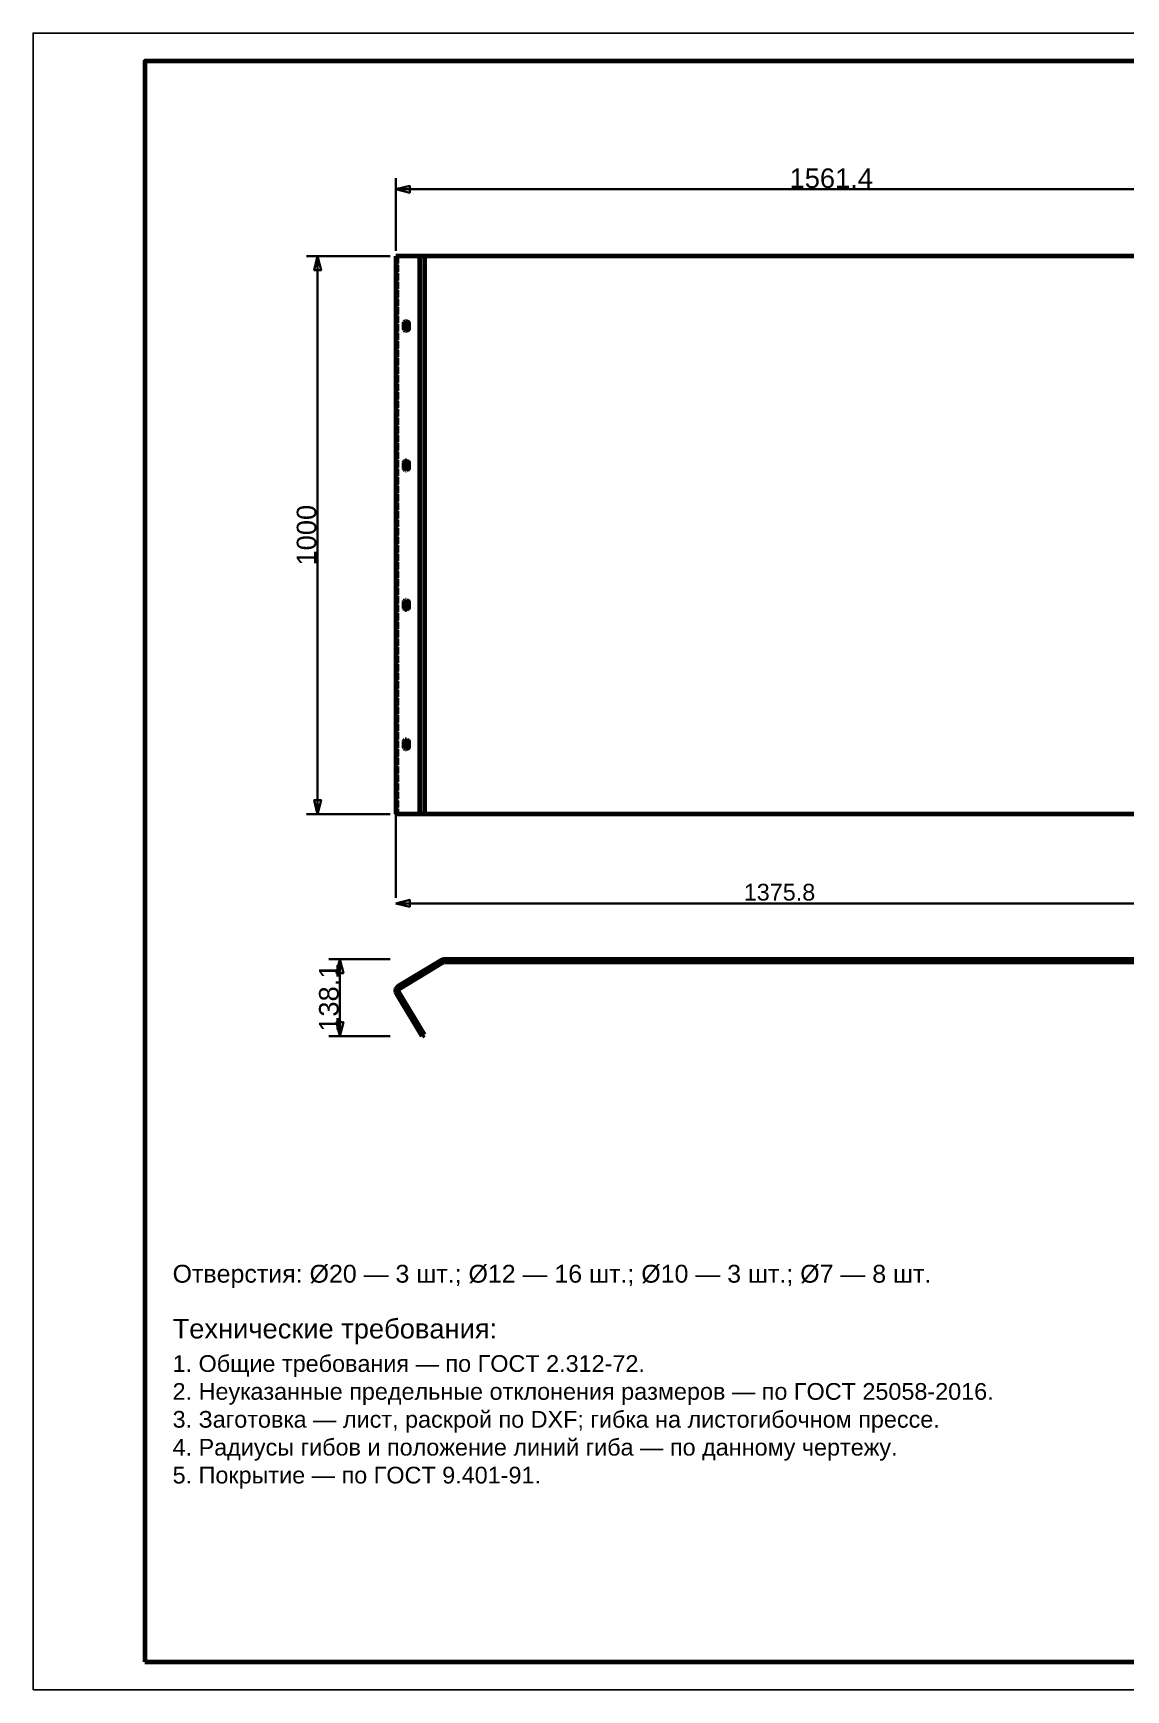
# Model space of a CAD drawing. Header units: millimetres. Extents: x 0 to 420, y 0 to 297.
# Drawn here: x 0 to 195.9, y 0 to 297 of the extents above; entities that cross this region are included whole.
import ezdxf
from ezdxf.enums import TextEntityAlignment as Align

# ---------------------------------------------------------------- set-up
doc = ezdxf.new("R2010")
doc.units = ezdxf.units.MM
doc.linetypes.add('DASHED', pattern=[1.524, 1.27, -0.254])
doc.styles.add('GOST', font='Arial')

msp = doc.modelspace()

# ---------------------------------------------------------------- linework, layer by layer
at = {"color": 7, "lineweight": 35}
for p, q in [((65, 258), (65, 271)), ((65, 269), (221.14, 269)), ((64, 257), (49, 257)), ((51, 157), (51, 257)), ((64, 157), (49, 157)), ((65, 157), (65, 142)), ((65, 142), (65, 143)), ((65, 141), (202.58, 141)), ((64, 131), (53, 131)), ((55, 117.19), (55, 131)), ((64, 117.19), (53, 117.19))]:
    msp.add_line(p, q, dxfattribs=at)
at = {"color": 1, "lineweight": 70}
for p, q in [((69.34, 257), (65, 257)), ((65, 257), (65, 157)), ((69.38, 257), (69.34, 257)), ((69.34, 157), (69.34, 257)), ((69.42, 257), (69.38, 257)), ((69.47, 257), (69.42, 257)), ((69.52, 257), (69.47, 257)), ((69.58, 257), (69.52, 257)), ((69.64, 257), (69.58, 257)), ((69.7, 257), (69.64, 257)), ((69.77, 257), (69.7, 257)), ((69.83, 257), (69.77, 257)), ((69.9, 257), (69.83, 257)), ((69.97, 257), (69.9, 257)), ((70.05, 257), (69.97, 257)), ((70.12, 257), (70.05, 257)), ((70.19, 257), (70.12, 257)), ((212.37, 257), (70.19, 257)), ((70.19, 157), (70.19, 257)), ((66.49, 244.8), (66.52, 245.03)), ((66.49, 244.2), (66.49, 244.8)), ((66.49, 244.8), (66.92, 244.8)), ((66.52, 243.97), (66.49, 244.2)), ((66.49, 244.2), (66.92, 244.2)), ((66.52, 245.03), (66.58, 245.22)), ((66.58, 243.78), (66.52, 243.97)), ((66.58, 245.22), (66.63, 245.3)), ((66.63, 243.7), (66.58, 243.78)), ((66.63, 245.3), (66.68, 245.35)), ((66.68, 243.65), (66.63, 243.7)), ((66.68, 245.35), (66.74, 245.39)), ((66.74, 243.61), (66.68, 243.65)), ((66.74, 245.39), (66.8, 245.4)), ((66.8, 243.6), (66.74, 243.61)), ((66.8, 245.4), (66.86, 245.39)), ((66.86, 243.61), (66.8, 243.6)), ((66.86, 245.39), (66.92, 245.35)), ((66.92, 243.65), (66.86, 243.61)), ((66.92, 245.35), (66.97, 245.3)), ((66.95, 245.03), (66.92, 244.8)), ((66.92, 244.8), (66.92, 244.2)), ((66.92, 244.2), (66.95, 243.97)), ((66.97, 243.7), (66.92, 243.65)), ((67.02, 245.23), (66.95, 245.03)), ((66.95, 243.97), (67.02, 243.77)), ((66.97, 245.3), (67.02, 245.22)), ((67.02, 243.78), (66.97, 243.7)), ((67.02, 245.22), (67.09, 245.03)), ((67.09, 243.97), (67.02, 243.78)), ((67.09, 245.03), (67.11, 244.8)), ((67.11, 244.2), (67.09, 243.97)), ((67.11, 244.8), (67.11, 244.2)), ((66.49, 219.8), (66.52, 220.03)), ((66.49, 219.2), (66.49, 219.8)), ((66.49, 219.8), (66.92, 219.8)), ((66.52, 220.03), (66.58, 220.22)), ((66.58, 220.22), (66.63, 220.3)), ((66.63, 220.3), (66.68, 220.35)), ((66.68, 220.35), (66.74, 220.39)), ((66.74, 220.39), (66.8, 220.4)), ((66.8, 220.4), (66.86, 220.39)), ((66.86, 220.39), (66.92, 220.35)), ((66.92, 220.35), (66.97, 220.3)), ((66.95, 220.03), (66.92, 219.8)), ((66.92, 219.8), (66.92, 219.2)), ((67.02, 220.23), (66.95, 220.03)), ((66.97, 220.3), (67.02, 220.22)), ((67.02, 220.22), (67.09, 220.03)), ((67.09, 220.03), (67.11, 219.8)), ((67.11, 219.8), (67.11, 219.2)), ((66.52, 218.97), (66.49, 219.2)), ((66.49, 219.2), (66.92, 219.2)), ((66.58, 218.78), (66.52, 218.97)), ((66.63, 218.7), (66.58, 218.78)), ((66.68, 218.65), (66.63, 218.7)), ((66.74, 218.61), (66.68, 218.65)), ((66.8, 218.6), (66.74, 218.61)), ((66.86, 218.61), (66.8, 218.6)), ((66.92, 218.65), (66.86, 218.61)), ((66.92, 219.2), (66.95, 218.97)), ((66.97, 218.7), (66.92, 218.65)), ((66.95, 218.97), (67.02, 218.77)), ((67.02, 218.78), (66.97, 218.7)), ((67.09, 218.97), (67.02, 218.78)), ((67.11, 219.2), (67.09, 218.97)), ((66.49, 194.8), (66.52, 195.03)), ((66.49, 194.2), (66.49, 194.8)), ((66.49, 194.8), (66.92, 194.8)), ((66.52, 193.97), (66.49, 194.2)), ((66.49, 194.2), (66.92, 194.2)), ((66.52, 195.03), (66.58, 195.22)), ((66.58, 193.78), (66.52, 193.97)), ((66.58, 195.22), (66.63, 195.3)), ((66.63, 193.7), (66.58, 193.78)), ((66.63, 195.3), (66.68, 195.35)), ((66.68, 193.65), (66.63, 193.7)), ((66.68, 195.35), (66.74, 195.39)), ((66.74, 193.61), (66.68, 193.65)), ((66.74, 195.39), (66.8, 195.4)), ((66.8, 193.6), (66.74, 193.61)), ((66.8, 195.4), (66.86, 195.39)), ((66.86, 193.61), (66.8, 193.6)), ((66.86, 195.39), (66.92, 195.35)), ((66.92, 193.65), (66.86, 193.61)), ((66.92, 195.35), (66.97, 195.3)), ((66.95, 195.03), (66.92, 194.8)), ((66.92, 194.8), (66.92, 194.2)), ((66.92, 194.2), (66.95, 193.97)), ((66.97, 193.7), (66.92, 193.65)), ((67.02, 195.23), (66.95, 195.03)), ((66.95, 193.97), (67.02, 193.77)), ((66.97, 195.3), (67.02, 195.22)), ((67.02, 193.78), (66.97, 193.7)), ((67.02, 195.22), (67.09, 195.03)), ((67.09, 193.97), (67.02, 193.78)), ((67.09, 195.03), (67.11, 194.8)), ((67.11, 194.2), (67.09, 193.97)), ((67.11, 194.8), (67.11, 194.2)), ((66.49, 169.8), (66.52, 170.03)), ((66.49, 169.2), (66.49, 169.8)), ((66.49, 169.8), (66.92, 169.8)), ((66.52, 170.03), (66.58, 170.22)), ((66.58, 170.22), (66.63, 170.3)), ((66.63, 170.3), (66.68, 170.35)), ((66.68, 170.35), (66.74, 170.39)), ((66.74, 170.39), (66.8, 170.4)), ((66.8, 170.4), (66.86, 170.39)), ((66.86, 170.39), (66.92, 170.35)), ((66.92, 170.35), (66.97, 170.3)), ((66.95, 170.03), (66.92, 169.8)), ((66.92, 169.8), (66.92, 169.2)), ((67.02, 170.23), (66.95, 170.03)), ((66.97, 170.3), (67.02, 170.22)), ((67.02, 170.22), (67.09, 170.03)), ((67.09, 170.03), (67.11, 169.8)), ((67.11, 169.8), (67.11, 169.2)), ((66.52, 168.97), (66.49, 169.2)), ((66.49, 169.2), (66.92, 169.2)), ((66.58, 168.78), (66.52, 168.97)), ((66.63, 168.7), (66.58, 168.78)), ((66.68, 168.65), (66.63, 168.7)), ((66.74, 168.61), (66.68, 168.65)), ((66.8, 168.6), (66.74, 168.61)), ((66.86, 168.61), (66.8, 168.6)), ((66.92, 168.65), (66.86, 168.61)), ((66.92, 169.2), (66.95, 168.97)), ((66.97, 168.7), (66.92, 168.65)), ((66.95, 168.97), (67.02, 168.77)), ((67.02, 168.78), (66.97, 168.7)), ((67.09, 168.97), (67.02, 168.78)), ((67.11, 169.2), (67.09, 168.97)), ((69.34, 157), (65, 157)), ((69.38, 157), (69.34, 157)), ((69.42, 157), (69.38, 157)), ((69.47, 157), (69.42, 157)), ((69.52, 157), (69.47, 157)), ((69.58, 157), (69.52, 157)), ((69.64, 157), (69.58, 157)), ((69.7, 157), (69.64, 157)), ((69.77, 157), (69.7, 157)), ((69.83, 157), (69.77, 157)), ((69.9, 157), (69.83, 157)), ((69.97, 157), (69.9, 157)), ((70.05, 157), (69.97, 157)), ((70.12, 157), (70.05, 157)), ((70.19, 157), (70.12, 157)), ((212.37, 157), (70.19, 157)), ((65.48, 126.19), (73.25, 130.86)), ((73.25, 130.86), (73.41, 130.94)), ((73.41, 130.94), (73.58, 130.98)), ((73.58, 130.98), (73.76, 131)), ((73.76, 131), (215.94, 131)), ((73.76, 131), (73.76, 130.5)), ((65.74, 125.76), (73.51, 130.43)), ((73.51, 130.43), (73.63, 130.48)), ((73.63, 130.48), (73.76, 130.5)), ((73.76, 130.5), (215.94, 130.5)), ((65, 125.46), (65.06, 125.68)), ((65, 125.24), (65, 125.46)), ((65.05, 125.02), (65, 125.24)), ((65.14, 124.82), (65.05, 125.02)), ((65.06, 125.68), (65.16, 125.88)), ((69.72, 117.19), (65.14, 124.82)), ((65.16, 125.88), (65.3, 126.05)), ((65.3, 126.05), (65.48, 126.19)), ((65.5, 125.38), (65.54, 125.53)), ((65.51, 125.22), (65.5, 125.38)), ((65.57, 125.08), (65.51, 125.22)), ((65.54, 125.53), (65.62, 125.66)), ((70.15, 117.45), (65.57, 125.08)), ((65.62, 125.66), (65.74, 125.76)), ((69.72, 117.19), (70.15, 117.45))]:
    msp.add_line(p, q, dxfattribs=at)
at = {"color": 5, "linetype": 'DASHED', "lineweight": 35}
for p, q in [((65, 257), (65.43, 257)), ((69.76, 257), (65.43, 257)), ((65.43, 257), (65.43, 157)), ((69.34, 257), (69.76, 257)), ((69.78, 257), (69.76, 257)), ((69.81, 257), (69.78, 257)), ((69.83, 257), (69.81, 257)), ((69.86, 257), (69.83, 257)), ((69.88, 257), (69.86, 257)), ((69.91, 257), (69.88, 257)), ((69.95, 257), (69.91, 257)), ((69.98, 257), (69.95, 257)), ((70.01, 257), (69.98, 257)), ((70.05, 257), (70.01, 257)), ((70.08, 257), (70.05, 257)), ((70.12, 257), (70.08, 257)), ((70.16, 257), (70.12, 257)), ((70.19, 257), (70.16, 257)), ((212.37, 257), (70.19, 257)), ((67.06, 245.3), (67.02, 245.23)), ((67.02, 243.77), (67.06, 243.7)), ((67.12, 245.36), (67.06, 245.3)), ((67.06, 243.7), (67.12, 243.64)), ((67.17, 245.39), (67.12, 245.36)), ((67.12, 243.64), (67.17, 243.61)), ((67.23, 245.4), (67.17, 245.39)), ((67.17, 243.61), (67.23, 243.6)), ((67.29, 245.39), (67.23, 245.4)), ((67.23, 243.6), (67.29, 243.61)), ((67.35, 245.35), (67.29, 245.39)), ((67.29, 243.61), (67.35, 243.65)), ((67.4, 245.3), (67.35, 245.35)), ((67.35, 243.65), (67.4, 243.7)), ((67.45, 245.22), (67.4, 245.3)), ((67.4, 243.7), (67.45, 243.78)), ((67.52, 245.03), (67.45, 245.22)), ((67.45, 243.78), (67.52, 243.97)), ((67.54, 244.8), (67.52, 245.03)), ((67.52, 243.97), (67.54, 244.2)), ((67.54, 244.2), (67.54, 244.8)), ((67.06, 220.3), (67.02, 220.23)), ((67.12, 220.36), (67.06, 220.3)), ((67.17, 220.39), (67.12, 220.36)), ((67.23, 220.4), (67.17, 220.39)), ((67.29, 220.39), (67.23, 220.4)), ((67.35, 220.35), (67.29, 220.39)), ((67.4, 220.3), (67.35, 220.35)), ((67.45, 220.22), (67.4, 220.3)), ((67.52, 220.03), (67.45, 220.22)), ((67.54, 219.8), (67.52, 220.03)), ((67.54, 219.2), (67.54, 219.8)), ((67.02, 218.77), (67.06, 218.7)), ((67.06, 218.7), (67.12, 218.64)), ((67.12, 218.64), (67.17, 218.61)), ((67.17, 218.61), (67.23, 218.6)), ((67.23, 218.6), (67.29, 218.61)), ((67.29, 218.61), (67.35, 218.65)), ((67.35, 218.65), (67.4, 218.7)), ((67.4, 218.7), (67.45, 218.78)), ((67.45, 218.78), (67.52, 218.97)), ((67.52, 218.97), (67.54, 219.2)), ((67.06, 195.3), (67.02, 195.23)), ((67.02, 193.77), (67.06, 193.7)), ((67.12, 195.36), (67.06, 195.3)), ((67.06, 193.7), (67.12, 193.64)), ((67.17, 195.39), (67.12, 195.36)), ((67.12, 193.64), (67.17, 193.61)), ((67.23, 195.4), (67.17, 195.39)), ((67.17, 193.61), (67.23, 193.6)), ((67.29, 195.39), (67.23, 195.4)), ((67.23, 193.6), (67.29, 193.61)), ((67.35, 195.35), (67.29, 195.39)), ((67.29, 193.61), (67.35, 193.65)), ((67.4, 195.3), (67.35, 195.35)), ((67.35, 193.65), (67.4, 193.7)), ((67.45, 195.22), (67.4, 195.3)), ((67.4, 193.7), (67.45, 193.78)), ((67.52, 195.03), (67.45, 195.22)), ((67.45, 193.78), (67.52, 193.97)), ((67.54, 194.8), (67.52, 195.03)), ((67.52, 193.97), (67.54, 194.2)), ((67.54, 194.2), (67.54, 194.8)), ((67.06, 170.3), (67.02, 170.23)), ((67.12, 170.36), (67.06, 170.3)), ((67.17, 170.39), (67.12, 170.36)), ((67.23, 170.4), (67.17, 170.39)), ((67.29, 170.39), (67.23, 170.4)), ((67.35, 170.35), (67.29, 170.39)), ((67.4, 170.3), (67.35, 170.35)), ((67.45, 170.22), (67.4, 170.3)), ((67.52, 170.03), (67.45, 170.22)), ((67.54, 169.8), (67.52, 170.03)), ((67.54, 169.2), (67.54, 169.8)), ((67.02, 168.77), (67.06, 168.7)), ((67.06, 168.7), (67.12, 168.64)), ((67.12, 168.64), (67.17, 168.61)), ((67.17, 168.61), (67.23, 168.6)), ((67.23, 168.6), (67.29, 168.61)), ((67.29, 168.61), (67.35, 168.65)), ((67.35, 168.65), (67.4, 168.7)), ((67.4, 168.7), (67.45, 168.78)), ((67.45, 168.78), (67.52, 168.97)), ((67.52, 168.97), (67.54, 169.2)), ((65, 157), (65.43, 157)), ((65.43, 157), (69.76, 157)), ((69.76, 157), (69.34, 157)), ((69.76, 157), (69.78, 157)), ((69.78, 157), (69.81, 157)), ((69.81, 157), (69.83, 157)), ((69.83, 157), (69.86, 157)), ((69.86, 157), (69.88, 157)), ((69.88, 157), (69.91, 157)), ((69.91, 157), (69.95, 157)), ((69.95, 157), (69.98, 157)), ((69.98, 157), (70.01, 157)), ((70.01, 157), (70.05, 157)), ((70.05, 157), (70.08, 157)), ((70.08, 157), (70.12, 157)), ((70.12, 157), (70.16, 157)), ((70.16, 157), (70.19, 157)), ((70.19, 157), (212.37, 157)), ((65.48, 126.19), (73.25, 130.86)), ((73.25, 130.86), (73.41, 130.94)), ((73.41, 130.94), (73.58, 130.98)), ((73.58, 130.98), (73.76, 131)), ((73.76, 131), (215.94, 131)), ((75.43, 131), (75.42, 131)), ((75.42, 131), (75.42, 131)), ((75.42, 131), (75.42, 131)), ((75.42, 131), (75.42, 131)), ((75.42, 131), (75.43, 131)), ((75.45, 131), (75.43, 131)), ((75.43, 131), (75.44, 131)), ((75.44, 131), (75.45, 131)), ((75.47, 131), (75.45, 131)), ((75.45, 131), (75.46, 131)), ((75.46, 131), (75.48, 131)), ((75.5, 131), (75.47, 131)), ((75.48, 131), (75.5, 131)), ((75.53, 131), (75.5, 131)), ((75.5, 131), (75.51, 131)), ((75.51, 131), (75.54, 131)), ((75.57, 131), (75.53, 131)), ((75.54, 131), (75.56, 131)), ((75.56, 131), (75.58, 131)), ((75.61, 131), (75.57, 131)), ((75.58, 131), (75.61, 131)), ((75.66, 131), (75.61, 131)), ((75.61, 131), (75.64, 131)), ((75.64, 131), (77.03, 131)), ((75.71, 131), (75.66, 131)), ((75.76, 131), (75.71, 131)), ((75.8, 131), (75.76, 131)), ((75.85, 131), (75.8, 131)), ((75.9, 131), (75.85, 131)), ((77.29, 131), (75.9, 131)), ((77.03, 131), (77.07, 131)), ((77.07, 131), (77.12, 131)), ((77.12, 131), (77.17, 131)), ((77.17, 131), (77.22, 131)), ((77.22, 131), (77.27, 131)), ((77.27, 131), (77.31, 131)), ((77.32, 131), (77.29, 131)), ((77.31, 131), (77.35, 131)), ((77.34, 131), (77.32, 131)), ((77.37, 131), (77.34, 131)), ((77.35, 131), (77.39, 131)), ((77.39, 131), (77.37, 131)), ((77.39, 131), (77.43, 131)), ((77.41, 131), (77.39, 131)), ((77.43, 131), (77.41, 131)), ((77.43, 131), (77.45, 131)), ((77.45, 131), (77.43, 131)), ((77.45, 131), (77.48, 131)), ((77.46, 131), (77.45, 131)), ((77.48, 131), (77.46, 131)), ((77.48, 131), (77.49, 131)), ((77.49, 131), (77.48, 131)), ((77.49, 131), (77.5, 131)), ((77.5, 131), (77.49, 131)), ((77.5, 131), (77.51, 131)), ((77.51, 131), (77.5, 131)), ((77.5, 131), (77.5, 131)), ((77.51, 131), (77.51, 131)), ((78.62, 131), (78.61, 131)), ((78.61, 131), (78.62, 131)), ((78.63, 131), (78.62, 131)), ((78.62, 131), (78.62, 131)), ((78.62, 131), (78.63, 131)), ((78.65, 131), (78.63, 131)), ((78.63, 131), (78.63, 131)), ((78.63, 131), (78.65, 131)), ((78.67, 131), (78.65, 131)), ((78.65, 131), (78.66, 131)), ((78.66, 131), (78.67, 131)), ((78.7, 131), (78.67, 131)), ((78.67, 131), (78.69, 131)), ((78.69, 131), (78.71, 131)), ((78.73, 131), (78.7, 131)), ((78.71, 131), (78.73, 131)), ((78.77, 131), (78.73, 131)), ((78.73, 131), (78.76, 131)), ((78.76, 131), (78.78, 131)), ((78.81, 131), (78.77, 131)), ((78.78, 131), (78.81, 131)), ((78.86, 131), (78.81, 131)), ((78.81, 131), (78.83, 131)), ((78.83, 131), (80.22, 131)), ((78.9, 131), (78.86, 131)), ((78.95, 131), (78.9, 131)), ((79, 131), (78.95, 131)), ((79.05, 131), (79, 131)), ((79.1, 131), (79.05, 131)), ((80.49, 131), (79.1, 131)), ((80.22, 131), (80.27, 131)), ((80.27, 131), (80.32, 131)), ((80.32, 131), (80.37, 131)), ((80.37, 131), (80.41, 131)), ((80.41, 131), (80.46, 131)), ((80.46, 131), (80.51, 131)), ((80.51, 131), (80.49, 131)), ((80.51, 131), (80.55, 131)), ((80.54, 131), (80.51, 131)), ((80.56, 131), (80.54, 131)), ((80.55, 131), (80.59, 131)), ((80.59, 131), (80.56, 131)), ((80.59, 131), (80.62, 131)), ((80.61, 131), (80.59, 131)), ((80.63, 131), (80.61, 131)), ((80.62, 131), (80.65, 131)), ((80.64, 131), (80.63, 131)), ((80.66, 131), (80.64, 131)), ((80.65, 131), (80.67, 131)), ((80.67, 131), (80.66, 131)), ((80.67, 131), (80.69, 131)), ((80.68, 131), (80.67, 131)), ((80.69, 131), (80.68, 131)), ((80.69, 131), (80.7, 131)), ((80.7, 131), (80.69, 131)), ((80.7, 131), (80.7, 131)), ((80.7, 131), (80.7, 131)), ((80.7, 131), (80.7, 131)), ((81.82, 131), (81.81, 131)), ((81.81, 131), (81.81, 131)), ((81.81, 131), (81.82, 131)), ((81.83, 131), (81.82, 131)), ((81.82, 131), (81.82, 131)), ((81.82, 131), (81.83, 131)), ((81.84, 131), (81.83, 131)), ((81.83, 131), (81.84, 131)), ((81.86, 131), (81.84, 131)), ((81.84, 131), (81.86, 131)), ((81.89, 131), (81.86, 131)), ((81.86, 131), (81.87, 131)), ((81.87, 131), (81.89, 131)), ((81.93, 131), (81.89, 131)), ((81.89, 131), (81.91, 131)), ((81.91, 131), (81.93, 131)), ((81.97, 131), (81.93, 131)), ((81.93, 131), (81.95, 131)), ((81.95, 131), (81.98, 131)), ((82.01, 131), (81.97, 131)), ((81.98, 131), (82, 131)), ((82, 131), (82.03, 131)), ((82.05, 131), (82.01, 131)), ((82.03, 131), (83.42, 131)), ((82.1, 131), (82.05, 131)), ((82.15, 131), (82.1, 131)), ((82.2, 131), (82.15, 131)), ((82.25, 131), (82.2, 131)), ((82.29, 131), (82.25, 131)), ((83.68, 131), (82.29, 131)), ((83.42, 131), (83.47, 131)), ((83.47, 131), (83.51, 131)), ((83.51, 131), (83.56, 131)), ((83.56, 131), (83.61, 131)), ((83.61, 131), (83.66, 131)), ((83.66, 131), (83.7, 131)), ((83.71, 131), (83.68, 131)), ((83.7, 131), (83.75, 131)), ((83.74, 131), (83.71, 131)), ((83.76, 131), (83.74, 131)), ((83.75, 131), (83.79, 131)), ((83.78, 131), (83.76, 131)), ((83.8, 131), (83.78, 131)), ((83.79, 131), (83.82, 131)), ((83.82, 131), (83.8, 131)), ((83.82, 131), (83.85, 131)), ((83.84, 131), (83.82, 131)), ((83.86, 131), (83.84, 131)), ((83.85, 131), (83.87, 131)), ((83.87, 131), (83.86, 131)), ((83.87, 131), (83.89, 131)), ((83.88, 131), (83.87, 131)), ((83.89, 131), (83.88, 131)), ((83.89, 131), (83.9, 131)), ((83.9, 131), (83.89, 131)), ((83.9, 131), (83.9, 131)), ((83.9, 131), (83.9, 131)), ((83.9, 131), (83.9, 131)), ((73.51, 130.43), (65.74, 125.76)), ((69.07, 128.35), (69.06, 128.34)), ((69.06, 128.34), (69.07, 128.35)), ((69.06, 128.34), (69.32, 127.91)), ((69.06, 128.34), (69.32, 127.91)), ((69.09, 128.36), (69.07, 128.35)), ((69.07, 128.35), (69.09, 128.36)), ((69.13, 128.38), (69.09, 128.36)), ((69.09, 128.36), (69.13, 128.38)), ((69.18, 128.41), (69.13, 128.38)), ((69.13, 128.38), (69.18, 128.41)), ((69.23, 128.45), (69.18, 128.41)), ((69.18, 128.41), (69.23, 128.45)), ((69.3, 128.48), (69.23, 128.45)), ((69.23, 128.45), (69.3, 128.48)), ((69.36, 128.52), (69.3, 128.48)), ((69.3, 128.48), (69.36, 128.52)), ((69.32, 127.91), (69.33, 127.92)), ((69.33, 127.92), (69.32, 127.91)), ((69.33, 127.92), (69.35, 127.93)), ((69.35, 127.93), (69.33, 127.92)), ((69.35, 127.93), (69.39, 127.95)), ((69.39, 127.95), (69.35, 127.93)), ((69.43, 128.56), (69.36, 128.52)), ((69.36, 128.52), (69.43, 128.56)), ((69.39, 127.95), (69.43, 127.98)), ((69.43, 127.98), (69.39, 127.95)), ((69.49, 128.6), (69.43, 128.56)), ((69.43, 128.56), (69.49, 128.6)), ((69.43, 127.98), (69.49, 128.02)), ((69.49, 128.02), (69.43, 127.98)), ((69.55, 128.64), (69.49, 128.6)), ((69.49, 128.6), (69.55, 128.64)), ((69.49, 128.02), (69.56, 128.06)), ((69.56, 128.06), (69.49, 128.02)), ((69.6, 128.66), (69.55, 128.64)), ((69.55, 128.64), (69.6, 128.66)), ((69.56, 128.06), (69.62, 128.1)), ((69.62, 128.1), (69.56, 128.06)), ((69.63, 128.69), (69.6, 128.66)), ((69.6, 128.66), (69.63, 128.69)), ((69.62, 128.1), (69.69, 128.14)), ((69.69, 128.14), (69.62, 128.1)), ((69.66, 128.7), (69.63, 128.69)), ((69.63, 128.69), (69.66, 128.7)), ((69.66, 128.7), (69.92, 128.28)), ((69.66, 128.7), (69.66, 128.7)), ((69.66, 128.7), (69.92, 128.28)), ((69.66, 128.7), (69.66, 128.7)), ((69.69, 128.14), (69.75, 128.17)), ((69.75, 128.17), (69.69, 128.14)), ((69.75, 128.17), (69.81, 128.21)), ((69.81, 128.21), (69.75, 128.17)), ((69.81, 128.21), (69.86, 128.24)), ((69.86, 128.24), (69.81, 128.21)), ((69.86, 128.24), (69.89, 128.26)), ((69.89, 128.26), (69.86, 128.24)), ((69.89, 128.26), (69.91, 128.27)), ((69.91, 128.27), (69.89, 128.26)), ((69.91, 128.27), (69.92, 128.28)), ((69.92, 128.28), (69.91, 128.27)), ((73.63, 130.48), (73.51, 130.43)), ((73.76, 130.5), (73.63, 130.48)), ((215.94, 130.5), (73.76, 130.5)), ((75.43, 130.5), (75.42, 130.5)), ((75.42, 130.5), (75.42, 130.5)), ((75.42, 130.5), (75.42, 130.5)), ((75.42, 130.5), (75.42, 130.5)), ((75.42, 130.5), (75.43, 130.5)), ((75.44, 130.5), (75.43, 130.5)), ((75.43, 130.5), (75.45, 130.5)), ((75.45, 130.5), (75.44, 130.5)), ((75.46, 130.5), (75.45, 130.5)), ((75.45, 130.5), (75.47, 130.5)), ((75.48, 130.5), (75.46, 130.5)), ((75.47, 130.5), (75.5, 130.5)), ((75.5, 130.5), (75.48, 130.5)), ((75.51, 130.5), (75.5, 130.5)), ((75.5, 130.5), (75.53, 130.5)), ((75.54, 130.5), (75.51, 130.5)), ((75.53, 130.5), (75.57, 130.5)), ((75.56, 130.5), (75.54, 130.5)), ((75.58, 130.5), (75.56, 130.5)), ((75.57, 130.5), (75.61, 130.5)), ((75.61, 130.5), (75.58, 130.5)), ((75.64, 130.5), (75.61, 130.5)), ((75.61, 130.5), (75.66, 130.5)), ((77.03, 130.5), (75.64, 130.5)), ((75.66, 130.5), (75.71, 130.5)), ((75.71, 130.5), (75.76, 130.5)), ((75.76, 130.5), (75.8, 130.5)), ((75.8, 130.5), (75.85, 130.5)), ((75.85, 130.5), (75.9, 130.5)), ((75.9, 130.5), (77.29, 130.5)), ((77.07, 130.5), (77.03, 130.5)), ((77.12, 130.5), (77.07, 130.5)), ((77.17, 130.5), (77.12, 130.5)), ((77.22, 130.5), (77.17, 130.5)), ((77.27, 130.5), (77.22, 130.5)), ((77.31, 130.5), (77.27, 130.5)), ((77.29, 130.5), (77.32, 130.5)), ((77.35, 130.5), (77.31, 130.5)), ((77.32, 130.5), (77.34, 130.5)), ((77.34, 130.5), (77.37, 130.5)), ((77.39, 130.5), (77.35, 130.5)), ((77.37, 130.5), (77.39, 130.5)), ((77.39, 130.5), (77.41, 130.5)), ((77.43, 130.5), (77.39, 130.5)), ((77.41, 130.5), (77.43, 130.5)), ((77.43, 130.5), (77.45, 130.5)), ((77.45, 130.5), (77.43, 130.5)), ((77.45, 130.5), (77.46, 130.5)), ((77.48, 130.5), (77.45, 130.5)), ((77.46, 130.5), (77.48, 130.5)), ((77.48, 130.5), (77.49, 130.5)), ((77.49, 130.5), (77.48, 130.5)), ((77.49, 130.5), (77.5, 130.5)), ((77.5, 130.5), (77.49, 130.5)), ((77.5, 130.5), (77.5, 130.5)), ((77.5, 130.5), (77.51, 130.5)), ((77.51, 130.5), (77.5, 130.5)), ((77.51, 130.5), (77.51, 130.5)), ((78.62, 130.5), (78.61, 130.5)), ((78.61, 130.5), (78.62, 130.5)), ((78.63, 130.5), (78.62, 130.5)), ((78.62, 130.5), (78.62, 130.5)), ((78.62, 130.5), (78.63, 130.5)), ((78.65, 130.5), (78.63, 130.5)), ((78.63, 130.5), (78.63, 130.5)), ((78.63, 130.5), (78.65, 130.5)), ((78.66, 130.5), (78.65, 130.5)), ((78.65, 130.5), (78.67, 130.5)), ((78.67, 130.5), (78.66, 130.5)), ((78.69, 130.5), (78.67, 130.5)), ((78.67, 130.5), (78.7, 130.5)), ((78.71, 130.5), (78.69, 130.5)), ((78.7, 130.5), (78.73, 130.5)), ((78.73, 130.5), (78.71, 130.5)), ((78.76, 130.5), (78.73, 130.5)), ((78.73, 130.5), (78.77, 130.5)), ((78.78, 130.5), (78.76, 130.5)), ((78.77, 130.5), (78.81, 130.5)), ((78.81, 130.5), (78.78, 130.5)), ((78.83, 130.5), (78.81, 130.5)), ((78.81, 130.5), (78.86, 130.5)), ((80.22, 130.5), (78.83, 130.5)), ((78.86, 130.5), (78.9, 130.5)), ((78.9, 130.5), (78.95, 130.5)), ((78.95, 130.5), (79, 130.5)), ((79, 130.5), (79.05, 130.5)), ((79.05, 130.5), (79.1, 130.5)), ((79.1, 130.5), (80.49, 130.5)), ((80.27, 130.5), (80.22, 130.5)), ((80.32, 130.5), (80.27, 130.5)), ((80.37, 130.5), (80.32, 130.5)), ((80.41, 130.5), (80.37, 130.5)), ((80.46, 130.5), (80.41, 130.5)), ((80.51, 130.5), (80.46, 130.5)), ((80.49, 130.5), (80.51, 130.5)), ((80.51, 130.5), (80.54, 130.5)), ((80.55, 130.5), (80.51, 130.5)), ((80.54, 130.5), (80.56, 130.5)), ((80.59, 130.5), (80.55, 130.5)), ((80.56, 130.5), (80.59, 130.5)), ((80.59, 130.5), (80.61, 130.5)), ((80.62, 130.5), (80.59, 130.5)), ((80.61, 130.5), (80.63, 130.5)), ((80.65, 130.5), (80.62, 130.5)), ((80.63, 130.5), (80.64, 130.5)), ((80.64, 130.5), (80.66, 130.5)), ((80.67, 130.5), (80.65, 130.5)), ((80.66, 130.5), (80.67, 130.5)), ((80.67, 130.5), (80.68, 130.5)), ((80.69, 130.5), (80.67, 130.5)), ((80.68, 130.5), (80.69, 130.5)), ((80.69, 130.5), (80.7, 130.5)), ((80.7, 130.5), (80.69, 130.5)), ((80.7, 130.5), (80.7, 130.5)), ((80.7, 130.5), (80.7, 130.5)), ((80.7, 130.5), (80.7, 130.5)), ((81.82, 130.5), (81.81, 130.5)), ((81.81, 130.5), (81.81, 130.5)), ((81.81, 130.5), (81.82, 130.5)), ((81.83, 130.5), (81.82, 130.5)), ((81.82, 130.5), (81.82, 130.5)), ((81.82, 130.5), (81.83, 130.5)), ((81.84, 130.5), (81.83, 130.5)), ((81.83, 130.5), (81.84, 130.5)), ((81.86, 130.5), (81.84, 130.5)), ((81.84, 130.5), (81.86, 130.5)), ((81.87, 130.5), (81.86, 130.5)), ((81.86, 130.5), (81.89, 130.5)), ((81.89, 130.5), (81.87, 130.5)), ((81.91, 130.5), (81.89, 130.5)), ((81.89, 130.5), (81.93, 130.5)), ((81.93, 130.5), (81.91, 130.5)), ((81.95, 130.5), (81.93, 130.5)), ((81.93, 130.5), (81.97, 130.5)), ((81.98, 130.5), (81.95, 130.5)), ((81.97, 130.5), (82.01, 130.5)), ((82, 130.5), (81.98, 130.5)), ((82.03, 130.5), (82, 130.5)), ((82.01, 130.5), (82.05, 130.5)), ((83.42, 130.5), (82.03, 130.5)), ((82.05, 130.5), (82.1, 130.5)), ((82.1, 130.5), (82.15, 130.5)), ((82.15, 130.5), (82.2, 130.5)), ((82.2, 130.5), (82.25, 130.5)), ((82.25, 130.5), (82.29, 130.5)), ((82.29, 130.5), (83.68, 130.5)), ((83.47, 130.5), (83.42, 130.5)), ((83.51, 130.5), (83.47, 130.5)), ((83.56, 130.5), (83.51, 130.5)), ((83.61, 130.5), (83.56, 130.5)), ((83.66, 130.5), (83.61, 130.5)), ((83.7, 130.5), (83.66, 130.5)), ((83.68, 130.5), (83.71, 130.5)), ((83.75, 130.5), (83.7, 130.5)), ((83.71, 130.5), (83.74, 130.5)), ((83.74, 130.5), (83.76, 130.5)), ((83.79, 130.5), (83.75, 130.5)), ((83.76, 130.5), (83.78, 130.5)), ((83.78, 130.5), (83.8, 130.5)), ((83.82, 130.5), (83.79, 130.5)), ((83.8, 130.5), (83.82, 130.5)), ((83.82, 130.5), (83.84, 130.5)), ((83.85, 130.5), (83.82, 130.5)), ((83.84, 130.5), (83.86, 130.5)), ((83.87, 130.5), (83.85, 130.5)), ((83.86, 130.5), (83.87, 130.5)), ((83.87, 130.5), (83.88, 130.5)), ((83.89, 130.5), (83.87, 130.5)), ((83.88, 130.5), (83.89, 130.5)), ((83.89, 130.5), (83.9, 130.5)), ((83.9, 130.5), (83.89, 130.5)), ((83.9, 130.5), (83.9, 130.5)), ((83.9, 130.5), (83.9, 130.5)), ((83.9, 130.5), (83.9, 130.5)), ((65, 125.46), (65.06, 125.68)), ((65, 125.24), (65, 125.46)), ((65.05, 125.02), (65, 125.24)), ((65.14, 124.82), (65.05, 125.02)), ((65.06, 125.68), (65.16, 125.88)), ((69.72, 117.19), (65.14, 124.82)), ((65.16, 125.88), (65.3, 126.05)), ((65.3, 126.05), (65.48, 126.19)), ((65.54, 125.53), (65.5, 125.38)), ((65.5, 125.38), (65.51, 125.22)), ((65.51, 125.22), (65.57, 125.08)), ((65.62, 125.66), (65.54, 125.53)), ((65.57, 125.08), (70.15, 117.45)), ((65.74, 125.76), (65.62, 125.66)), ((67.46, 120.95), (67.46, 120.96)), ((67.46, 120.96), (67.46, 120.96)), ((67.46, 120.96), (67.46, 120.96)), ((67.46, 120.96), (67.46, 120.95)), ((67.46, 120.95), (67.46, 120.96)), ((67.46, 120.96), (67.46, 120.96)), ((67.46, 120.96), (67.46, 120.96)), ((67.46, 120.96), (67.46, 120.95)), ((67.46, 120.95), (67.46, 120.96)), ((67.46, 120.96), (67.46, 120.96)), ((67.46, 120.96), (67.46, 120.96)), ((67.46, 120.96), (67.46, 120.95)), ((67.46, 120.95), (67.46, 120.96)), ((67.46, 120.96), (67.46, 120.96)), ((67.46, 120.96), (67.46, 120.96)), ((67.46, 120.96), (67.46, 120.95)), ((67.47, 120.93), (67.46, 120.95)), ((67.46, 120.95), (67.47, 120.93)), ((67.47, 120.93), (67.46, 120.95)), ((67.46, 120.95), (67.47, 120.93)), ((67.47, 120.93), (67.46, 120.95)), ((67.46, 120.95), (67.47, 120.93)), ((67.47, 120.93), (67.46, 120.95)), ((67.46, 120.95), (67.47, 120.93)), ((67.49, 120.91), (67.47, 120.93)), ((67.47, 120.93), (67.49, 120.91)), ((67.49, 120.91), (67.47, 120.93)), ((67.47, 120.93), (67.49, 120.91)), ((67.49, 120.91), (67.47, 120.93)), ((67.47, 120.93), (67.49, 120.91)), ((67.49, 120.91), (67.47, 120.93)), ((67.47, 120.93), (67.49, 120.91)), ((67.5, 120.88), (67.49, 120.91)), ((67.49, 120.91), (67.5, 120.88)), ((67.5, 120.88), (67.49, 120.91)), ((67.49, 120.91), (67.5, 120.88)), ((67.5, 120.88), (67.49, 120.91)), ((67.49, 120.91), (67.5, 120.88)), ((67.5, 120.88), (67.49, 120.91)), ((67.49, 120.91), (67.5, 120.88)), ((67.52, 120.85), (67.5, 120.88)), ((67.5, 120.88), (67.52, 120.85)), ((67.52, 120.85), (67.5, 120.88)), ((67.5, 120.88), (67.52, 120.85)), ((67.52, 120.85), (67.5, 120.88)), ((67.5, 120.88), (67.52, 120.85)), ((67.52, 120.85), (67.5, 120.88)), ((67.5, 120.88), (67.52, 120.85)), ((67.55, 120.81), (67.52, 120.85)), ((67.52, 120.85), (67.55, 120.81)), ((67.55, 120.81), (67.52, 120.85)), ((67.52, 120.85), (67.55, 120.81)), ((67.55, 120.81), (67.52, 120.85)), ((67.52, 120.85), (67.55, 120.81)), ((67.55, 120.81), (67.52, 120.85)), ((67.52, 120.85), (67.55, 120.81)), ((67.57, 120.77), (67.55, 120.81)), ((67.55, 120.81), (67.57, 120.77)), ((67.57, 120.77), (67.55, 120.81)), ((67.55, 120.81), (67.57, 120.77)), ((67.57, 120.77), (67.55, 120.81)), ((67.55, 120.81), (67.57, 120.77)), ((67.57, 120.77), (67.55, 120.81)), ((67.55, 120.81), (67.57, 120.77)), ((67.6, 120.72), (67.57, 120.77)), ((67.57, 120.77), (67.6, 120.72)), ((67.6, 120.72), (67.57, 120.77)), ((67.57, 120.77), (67.6, 120.72)), ((67.6, 120.72), (67.57, 120.77)), ((67.57, 120.77), (67.6, 120.72)), ((67.6, 120.72), (67.57, 120.77)), ((67.57, 120.77), (67.6, 120.72)), ((67.63, 120.67), (67.6, 120.72)), ((67.6, 120.72), (67.63, 120.67)), ((67.63, 120.67), (67.6, 120.72)), ((67.6, 120.72), (67.63, 120.67)), ((67.63, 120.67), (67.6, 120.72)), ((67.6, 120.72), (67.63, 120.67)), ((67.63, 120.67), (67.6, 120.72)), ((67.6, 120.72), (67.63, 120.67)), ((67.66, 120.62), (67.63, 120.67)), ((67.63, 120.67), (67.66, 120.62)), ((67.66, 120.62), (67.63, 120.67)), ((67.63, 120.67), (67.66, 120.62)), ((67.66, 120.62), (67.63, 120.67)), ((67.63, 120.67), (67.66, 120.62)), ((67.66, 120.62), (67.63, 120.67)), ((67.63, 120.67), (67.66, 120.62)), ((67.7, 120.56), (67.66, 120.62)), ((67.66, 120.62), (67.7, 120.56)), ((67.7, 120.56), (67.66, 120.62)), ((67.66, 120.62), (67.7, 120.56)), ((67.7, 120.56), (67.66, 120.62)), ((67.66, 120.62), (67.7, 120.56)), ((67.7, 120.56), (67.66, 120.62)), ((67.66, 120.62), (67.7, 120.56)), ((67.73, 120.5), (67.7, 120.56)), ((67.7, 120.56), (67.73, 120.5)), ((67.73, 120.5), (67.7, 120.56)), ((67.7, 120.56), (67.73, 120.5)), ((67.73, 120.5), (67.7, 120.56)), ((67.7, 120.56), (67.73, 120.5)), ((67.73, 120.5), (67.7, 120.56)), ((67.7, 120.56), (67.73, 120.5)), ((67.77, 120.45), (67.73, 120.5)), ((67.73, 120.5), (67.77, 120.45)), ((67.77, 120.45), (67.73, 120.5)), ((67.73, 120.5), (67.77, 120.45)), ((67.77, 120.45), (67.73, 120.5)), ((67.73, 120.5), (67.77, 120.45)), ((67.77, 120.45), (67.73, 120.5)), ((67.73, 120.5), (67.77, 120.45)), ((67.77, 120.45), (68.07, 119.93)), ((68.07, 119.93), (67.77, 120.45)), ((67.77, 120.45), (68.07, 119.93)), ((68.07, 119.93), (67.77, 120.45)), ((67.77, 120.45), (68.07, 119.93)), ((68.07, 119.93), (67.77, 120.45)), ((67.77, 120.45), (68.07, 119.93)), ((68.07, 119.93), (67.77, 120.45)), ((67.89, 121.22), (67.88, 121.22)), ((67.88, 121.22), (67.89, 121.22)), ((67.89, 121.22), (67.88, 121.22)), ((67.88, 121.22), (67.89, 121.22)), ((67.89, 121.22), (67.88, 121.22)), ((67.88, 121.22), (67.89, 121.22)), ((67.89, 121.22), (67.88, 121.22)), ((67.88, 121.22), (67.89, 121.22)), ((67.89, 121.21), (67.89, 121.22)), ((67.89, 121.22), (67.89, 121.21)), ((67.89, 121.21), (67.89, 121.22)), ((67.89, 121.22), (67.89, 121.21)), ((67.89, 121.21), (67.89, 121.22)), ((67.89, 121.22), (67.89, 121.21)), ((67.89, 121.21), (67.89, 121.22)), ((67.89, 121.22), (67.89, 121.21)), ((67.9, 121.19), (67.89, 121.21)), ((67.89, 121.21), (67.9, 121.19)), ((67.9, 121.19), (67.89, 121.21)), ((67.89, 121.21), (67.9, 121.19)), ((67.9, 121.19), (67.89, 121.21)), ((67.89, 121.21), (67.9, 121.19)), ((67.9, 121.19), (67.89, 121.21)), ((67.89, 121.21), (67.9, 121.19)), ((67.92, 121.17), (67.9, 121.19)), ((67.9, 121.19), (67.92, 121.17)), ((67.92, 121.17), (67.9, 121.19)), ((67.9, 121.19), (67.92, 121.17)), ((67.92, 121.17), (67.9, 121.19)), ((67.9, 121.19), (67.92, 121.17)), ((67.92, 121.17), (67.9, 121.19)), ((67.9, 121.19), (67.92, 121.17)), ((67.93, 121.14), (67.92, 121.17)), ((67.92, 121.17), (67.93, 121.14)), ((67.93, 121.14), (67.92, 121.17)), ((67.92, 121.17), (67.93, 121.14)), ((67.93, 121.14), (67.92, 121.17)), ((67.92, 121.17), (67.93, 121.14)), ((67.93, 121.14), (67.92, 121.17)), ((67.92, 121.17), (67.93, 121.14)), ((67.95, 121.11), (67.93, 121.14)), ((67.93, 121.14), (67.95, 121.11)), ((67.95, 121.11), (67.93, 121.14)), ((67.93, 121.14), (67.95, 121.11)), ((67.95, 121.11), (67.93, 121.14)), ((67.93, 121.14), (67.95, 121.11)), ((67.95, 121.11), (67.93, 121.14)), ((67.93, 121.14), (67.95, 121.11)), ((67.98, 121.07), (67.95, 121.11)), ((67.95, 121.11), (67.98, 121.07)), ((67.98, 121.07), (67.95, 121.11)), ((67.95, 121.11), (67.98, 121.07)), ((67.98, 121.07), (67.95, 121.11)), ((67.95, 121.11), (67.98, 121.07)), ((67.98, 121.07), (67.95, 121.11)), ((67.95, 121.11), (67.98, 121.07)), ((68, 121.02), (67.98, 121.07)), ((67.98, 121.07), (68, 121.02)), ((68, 121.02), (67.98, 121.07)), ((67.98, 121.07), (68, 121.02)), ((68, 121.02), (67.98, 121.07)), ((67.98, 121.07), (68, 121.02)), ((68, 121.02), (67.98, 121.07)), ((67.98, 121.07), (68, 121.02)), ((68.03, 120.98), (68, 121.02)), ((68, 121.02), (68.03, 120.98)), ((68.03, 120.98), (68, 121.02)), ((68, 121.02), (68.03, 120.98)), ((68.03, 120.98), (68, 121.02)), ((68, 121.02), (68.03, 120.98)), ((68.03, 120.98), (68, 121.02)), ((68, 121.02), (68.03, 120.98)), ((68.06, 120.93), (68.03, 120.98)), ((68.03, 120.98), (68.06, 120.93)), ((68.06, 120.93), (68.03, 120.98)), ((68.03, 120.98), (68.06, 120.93)), ((68.06, 120.93), (68.03, 120.98)), ((68.03, 120.98), (68.06, 120.93)), ((68.06, 120.93), (68.03, 120.98)), ((68.03, 120.98), (68.06, 120.93)), ((68.09, 120.87), (68.06, 120.93)), ((68.06, 120.93), (68.09, 120.87)), ((68.09, 120.87), (68.06, 120.93)), ((68.06, 120.93), (68.09, 120.87)), ((68.09, 120.87), (68.06, 120.93)), ((68.06, 120.93), (68.09, 120.87)), ((68.09, 120.87), (68.06, 120.93)), ((68.06, 120.93), (68.09, 120.87)), ((68.07, 119.93), (68.11, 119.87)), ((68.11, 119.87), (68.07, 119.93)), ((68.07, 119.93), (68.11, 119.87)), ((68.11, 119.87), (68.07, 119.93)), ((68.07, 119.93), (68.11, 119.87)), ((68.11, 119.87), (68.07, 119.93)), ((68.07, 119.93), (68.11, 119.87)), ((68.11, 119.87), (68.07, 119.93)), ((68.13, 120.82), (68.09, 120.87)), ((68.09, 120.87), (68.13, 120.82)), ((68.13, 120.82), (68.09, 120.87)), ((68.09, 120.87), (68.13, 120.82)), ((68.13, 120.82), (68.09, 120.87)), ((68.09, 120.87), (68.13, 120.82)), ((68.13, 120.82), (68.09, 120.87)), ((68.09, 120.87), (68.13, 120.82)), ((68.11, 119.87), (68.14, 119.82)), ((68.14, 119.82), (68.11, 119.87)), ((68.11, 119.87), (68.14, 119.82)), ((68.14, 119.82), (68.11, 119.87)), ((68.11, 119.87), (68.14, 119.82)), ((68.14, 119.82), (68.11, 119.87)), ((68.11, 119.87), (68.14, 119.82)), ((68.14, 119.82), (68.11, 119.87)), ((68.16, 120.76), (68.13, 120.82)), ((68.13, 120.82), (68.16, 120.76)), ((68.16, 120.76), (68.13, 120.82)), ((68.13, 120.82), (68.16, 120.76)), ((68.16, 120.76), (68.13, 120.82)), ((68.13, 120.82), (68.16, 120.76)), ((68.16, 120.76), (68.13, 120.82)), ((68.13, 120.82), (68.16, 120.76)), ((68.14, 119.82), (68.18, 119.76)), ((68.18, 119.76), (68.14, 119.82)), ((68.14, 119.82), (68.18, 119.76)), ((68.18, 119.76), (68.14, 119.82)), ((68.14, 119.82), (68.18, 119.76)), ((68.18, 119.76), (68.14, 119.82)), ((68.14, 119.82), (68.18, 119.76)), ((68.18, 119.76), (68.14, 119.82)), ((68.19, 120.7), (68.16, 120.76)), ((68.16, 120.76), (68.19, 120.7)), ((68.19, 120.7), (68.16, 120.76)), ((68.16, 120.76), (68.19, 120.7)), ((68.19, 120.7), (68.16, 120.76)), ((68.16, 120.76), (68.19, 120.7)), ((68.19, 120.7), (68.16, 120.76)), ((68.16, 120.76), (68.19, 120.7)), ((68.18, 119.76), (68.21, 119.71)), ((68.21, 119.71), (68.18, 119.76)), ((68.18, 119.76), (68.21, 119.71)), ((68.21, 119.71), (68.18, 119.76)), ((68.18, 119.76), (68.21, 119.71)), ((68.21, 119.71), (68.18, 119.76)), ((68.18, 119.76), (68.21, 119.71)), ((68.21, 119.71), (68.18, 119.76)), ((68.5, 120.19), (68.19, 120.7)), ((68.19, 120.7), (68.5, 120.19)), ((68.5, 120.19), (68.19, 120.7)), ((68.19, 120.7), (68.5, 120.19)), ((68.5, 120.19), (68.19, 120.7)), ((68.19, 120.7), (68.5, 120.19)), ((68.5, 120.19), (68.19, 120.7)), ((68.19, 120.7), (68.5, 120.19)), ((68.21, 119.71), (68.24, 119.66)), ((68.24, 119.66), (68.21, 119.71)), ((68.21, 119.71), (68.24, 119.66)), ((68.24, 119.66), (68.21, 119.71)), ((68.21, 119.71), (68.24, 119.66)), ((68.24, 119.66), (68.21, 119.71)), ((68.21, 119.71), (68.24, 119.66)), ((68.24, 119.66), (68.21, 119.71)), ((68.24, 119.66), (68.27, 119.61)), ((68.27, 119.61), (68.24, 119.66)), ((68.24, 119.66), (68.27, 119.61)), ((68.27, 119.61), (68.24, 119.66)), ((68.24, 119.66), (68.27, 119.61)), ((68.27, 119.61), (68.24, 119.66)), ((68.24, 119.66), (68.27, 119.61)), ((68.27, 119.61), (68.24, 119.66)), ((68.27, 119.61), (68.29, 119.57)), ((68.29, 119.57), (68.27, 119.61)), ((68.27, 119.61), (68.29, 119.57)), ((68.29, 119.57), (68.27, 119.61)), ((68.27, 119.61), (68.29, 119.57)), ((68.29, 119.57), (68.27, 119.61)), ((68.27, 119.61), (68.29, 119.57)), ((68.29, 119.57), (68.27, 119.61)), ((68.29, 119.57), (68.32, 119.53)), ((68.32, 119.53), (68.29, 119.57)), ((68.29, 119.57), (68.32, 119.53)), ((68.32, 119.53), (68.29, 119.57)), ((68.29, 119.57), (68.32, 119.53)), ((68.32, 119.53), (68.29, 119.57)), ((68.29, 119.57), (68.32, 119.53)), ((68.32, 119.53), (68.29, 119.57)), ((68.32, 119.53), (68.34, 119.5)), ((68.34, 119.5), (68.32, 119.53)), ((68.32, 119.53), (68.34, 119.5)), ((68.34, 119.5), (68.32, 119.53)), ((68.32, 119.53), (68.34, 119.5)), ((68.34, 119.5), (68.32, 119.53)), ((68.32, 119.53), (68.34, 119.5)), ((68.34, 119.5), (68.32, 119.53)), ((68.34, 119.5), (68.35, 119.47)), ((68.35, 119.47), (68.34, 119.5)), ((68.34, 119.5), (68.35, 119.47)), ((68.35, 119.47), (68.34, 119.5)), ((68.34, 119.5), (68.35, 119.47)), ((68.35, 119.47), (68.34, 119.5)), ((68.34, 119.5), (68.35, 119.47)), ((68.35, 119.47), (68.34, 119.5)), ((68.35, 119.47), (68.37, 119.45)), ((68.37, 119.45), (68.35, 119.47)), ((68.35, 119.47), (68.37, 119.45)), ((68.37, 119.45), (68.35, 119.47)), ((68.35, 119.47), (68.37, 119.45)), ((68.37, 119.45), (68.35, 119.47)), ((68.35, 119.47), (68.37, 119.45)), ((68.37, 119.45), (68.35, 119.47)), ((68.37, 119.45), (68.38, 119.43)), ((68.38, 119.43), (68.37, 119.45)), ((68.37, 119.45), (68.38, 119.43)), ((68.38, 119.43), (68.37, 119.45)), ((68.37, 119.45), (68.38, 119.43)), ((68.38, 119.43), (68.37, 119.45)), ((68.37, 119.45), (68.38, 119.43)), ((68.38, 119.43), (68.37, 119.45)), ((68.38, 119.43), (68.38, 119.42)), ((68.38, 119.42), (68.38, 119.43)), ((68.38, 119.43), (68.38, 119.42)), ((68.38, 119.42), (68.38, 119.43)), ((68.38, 119.43), (68.38, 119.42)), ((68.38, 119.42), (68.38, 119.43)), ((68.38, 119.43), (68.38, 119.42)), ((68.38, 119.42), (68.38, 119.43)), ((68.38, 119.42), (68.38, 119.42)), ((68.38, 119.42), (68.38, 119.42)), ((68.38, 119.42), (68.38, 119.42)), ((68.38, 119.42), (68.38, 119.42)), ((68.38, 119.42), (68.38, 119.42)), ((68.38, 119.42), (68.38, 119.42)), ((68.38, 119.42), (68.38, 119.42)), ((68.38, 119.42), (68.38, 119.42)), ((68.5, 120.19), (68.54, 120.13)), ((68.54, 120.13), (68.5, 120.19)), ((68.5, 120.19), (68.54, 120.13)), ((68.54, 120.13), (68.5, 120.19)), ((68.5, 120.19), (68.54, 120.13)), ((68.54, 120.13), (68.5, 120.19)), ((68.5, 120.19), (68.54, 120.13)), ((68.54, 120.13), (68.5, 120.19)), ((68.54, 120.13), (68.57, 120.08)), ((68.57, 120.08), (68.54, 120.13)), ((68.54, 120.13), (68.57, 120.08)), ((68.57, 120.08), (68.54, 120.13)), ((68.54, 120.13), (68.57, 120.08)), ((68.57, 120.08), (68.54, 120.13)), ((68.54, 120.13), (68.57, 120.08)), ((68.57, 120.08), (68.54, 120.13)), ((68.57, 120.08), (68.6, 120.02)), ((68.6, 120.02), (68.57, 120.08)), ((68.57, 120.08), (68.6, 120.02)), ((68.6, 120.02), (68.57, 120.08)), ((68.57, 120.08), (68.6, 120.02)), ((68.6, 120.02), (68.57, 120.08)), ((68.57, 120.08), (68.6, 120.02)), ((68.6, 120.02), (68.57, 120.08)), ((68.6, 120.02), (68.64, 119.97)), ((68.64, 119.97), (68.6, 120.02)), ((68.6, 120.02), (68.64, 119.97)), ((68.64, 119.97), (68.6, 120.02)), ((68.6, 120.02), (68.64, 119.97)), ((68.64, 119.97), (68.6, 120.02)), ((68.6, 120.02), (68.64, 119.97)), ((68.64, 119.97), (68.6, 120.02)), ((68.64, 119.97), (68.67, 119.92)), ((68.67, 119.92), (68.64, 119.97)), ((68.64, 119.97), (68.67, 119.92)), ((68.67, 119.92), (68.64, 119.97)), ((68.64, 119.97), (68.67, 119.92)), ((68.67, 119.92), (68.64, 119.97)), ((68.64, 119.97), (68.67, 119.92)), ((68.67, 119.92), (68.64, 119.97)), ((68.67, 119.92), (68.7, 119.87)), ((68.7, 119.87), (68.67, 119.92)), ((68.67, 119.92), (68.7, 119.87)), ((68.7, 119.87), (68.67, 119.92)), ((68.67, 119.92), (68.7, 119.87)), ((68.7, 119.87), (68.67, 119.92)), ((68.67, 119.92), (68.7, 119.87)), ((68.7, 119.87), (68.67, 119.92)), ((68.7, 119.87), (68.72, 119.83)), ((68.72, 119.83), (68.7, 119.87)), ((68.7, 119.87), (68.72, 119.83)), ((68.72, 119.83), (68.7, 119.87)), ((68.7, 119.87), (68.72, 119.83)), ((68.72, 119.83), (68.7, 119.87)), ((68.7, 119.87), (68.72, 119.83)), ((68.72, 119.83), (68.7, 119.87)), ((68.72, 119.83), (68.74, 119.79)), ((68.74, 119.79), (68.72, 119.83)), ((68.72, 119.83), (68.74, 119.79)), ((68.74, 119.79), (68.72, 119.83)), ((68.72, 119.83), (68.74, 119.79)), ((68.74, 119.79), (68.72, 119.83)), ((68.72, 119.83), (68.74, 119.79)), ((68.74, 119.79), (68.72, 119.83)), ((68.74, 119.79), (68.76, 119.75)), ((68.76, 119.75), (68.74, 119.79)), ((68.74, 119.79), (68.76, 119.75)), ((68.76, 119.75), (68.74, 119.79)), ((68.74, 119.79), (68.76, 119.75)), ((68.76, 119.75), (68.74, 119.79)), ((68.74, 119.79), (68.76, 119.75)), ((68.76, 119.75), (68.74, 119.79)), ((68.76, 119.75), (68.78, 119.73)), ((68.78, 119.73), (68.76, 119.75)), ((68.76, 119.75), (68.78, 119.73)), ((68.78, 119.73), (68.76, 119.75)), ((68.76, 119.75), (68.78, 119.73)), ((68.78, 119.73), (68.76, 119.75)), ((68.76, 119.75), (68.78, 119.73)), ((68.78, 119.73), (68.76, 119.75)), ((68.78, 119.73), (68.79, 119.7)), ((68.79, 119.7), (68.78, 119.73)), ((68.78, 119.73), (68.79, 119.7)), ((68.79, 119.7), (68.78, 119.73)), ((68.78, 119.73), (68.79, 119.7)), ((68.79, 119.7), (68.78, 119.73)), ((68.78, 119.73), (68.79, 119.7)), ((68.79, 119.7), (68.78, 119.73)), ((68.79, 119.7), (68.8, 119.69)), ((68.8, 119.69), (68.79, 119.7)), ((68.79, 119.7), (68.8, 119.69)), ((68.8, 119.69), (68.79, 119.7)), ((68.79, 119.7), (68.8, 119.69)), ((68.8, 119.69), (68.79, 119.7)), ((68.79, 119.7), (68.8, 119.69)), ((68.8, 119.69), (68.79, 119.7)), ((68.8, 119.69), (68.81, 119.68)), ((68.81, 119.68), (68.8, 119.69)), ((68.8, 119.69), (68.81, 119.68)), ((68.81, 119.68), (68.8, 119.69)), ((68.8, 119.69), (68.81, 119.68)), ((68.81, 119.68), (68.8, 119.69)), ((68.8, 119.69), (68.81, 119.68)), ((68.81, 119.68), (68.8, 119.69)), ((68.81, 119.68), (68.81, 119.68)), ((68.81, 119.68), (68.81, 119.68)), ((68.81, 119.68), (68.81, 119.68)), ((68.81, 119.68), (68.81, 119.68)), ((68.81, 119.68), (68.81, 119.68)), ((68.81, 119.68), (68.81, 119.68)), ((68.81, 119.68), (68.81, 119.68)), ((68.81, 119.68), (68.81, 119.68)), ((69.72, 117.19), (70.15, 117.45))]:
    msp.add_line(p, q, dxfattribs=at)
at = {"color": 7, "lineweight": 25}
msp.add_lwpolyline([(0, 0), (420, 0), (420, 297), (0, 297)], close=True, dxfattribs=at)
at = {"color": 7, "lineweight": 70}
msp.add_lwpolyline([(20, 5), (415, 5), (415, 292), (20, 292)], close=True, dxfattribs=at)
at = {"color": 7, "lineweight": 35}
for points in [[(65, 269), (67.5, 268.38), (67.5, 269.62)], [(51, 257), (50.38, 254.5), (51.62, 254.5)], [(51, 157), (51.62, 159.5), (50.38, 159.5)], [(65, 141), (67.5, 140.38), (67.5, 141.62)], [(55, 131), (54.38, 128.5), (55.62, 128.5)], [(55, 117.19), (55.62, 119.69), (54.38, 119.69)]]:
    msp.add_lwpolyline(points, close=True, dxfattribs=at)

# ---------------------------------------------------------------- texts
at = {"color": 7, "style": 'GOST'}
for s, height, p in [('1561.4', 3.5, (143.07, 271)), ('1375.8', 3, (133.79, 143))]:
    msp.add_text(s, height=height, dxfattribs=at).set_placement(p, align=Align.MIDDLE)
for s, p in [('1000', (49, 207)), ('138.1', (53, 124.09))]:
    msp.add_text(s, height=3.5, rotation=90, dxfattribs=at).set_placement(p, align=Align.MIDDLE)
at = {"color": 6, "style": 'GOST'}
msp.add_text('Отверстия: Ø20 — 3 шт.; Ø12 — 16 шт.; Ø10 — 3 шт.; Ø7 — 8 шт.', height=3.2, dxfattribs=at).set_placement((25, 73))
at = {"color": 3, "style": 'GOST'}
for s, height, p in [('Технические требования:', 3.5, (25, 63)), ('1. Общие требования — по ГОСТ 2.312-72.', 3, (25, 57)), ('2. Неуказанные предельные отклонения размеров — по ГОСТ 25058-2016.', 3, (25, 52)), ('3. Заготовка — лист, раскрой по DXF; гибка на листогибочном прессе.', 3, (25, 47)), ('4. Радиусы гибов и положение линий гиба — по данному чертежу.', 3, (25, 42)), ('5. Покрытие — по ГОСТ 9.401-91.', 3, (25, 37))]:
    msp.add_text(s, height=height, dxfattribs=at).set_placement(p)

doc.saveas('drawing.dxf')
